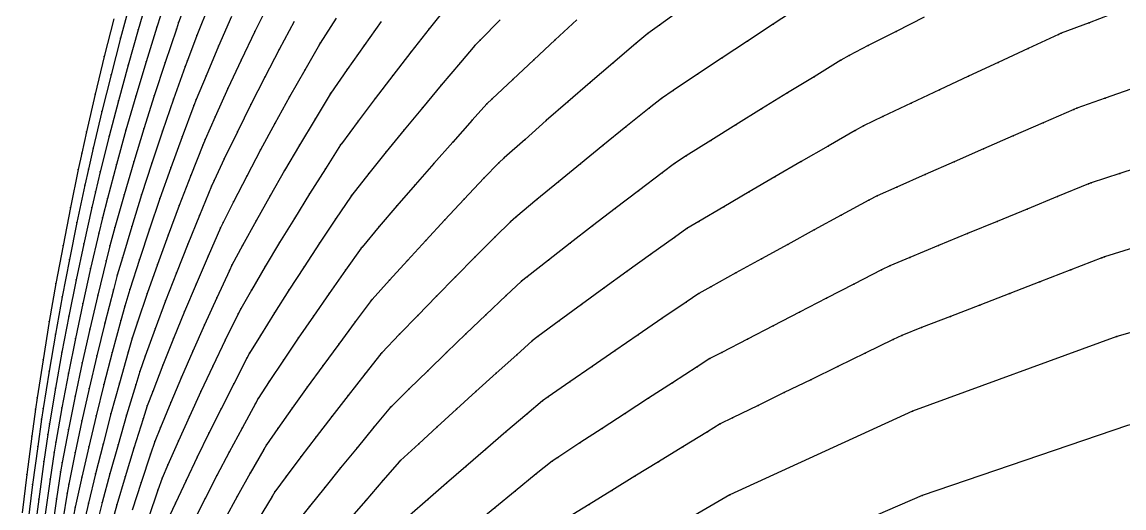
# Model space of a CAD drawing. Extents: x 0 to 4.67, y -4.5 to 1.66.
# Drawn here: x 0.011 to 0.5058, y 0.1931 to 0.4115 of the extents above; entities that cross this region are included whole.
import ezdxf

# ---------------------------------------------------------------- set-up
doc = ezdxf.new("R2010")
doc.units = 0
doc.layers.get('0').update_dxf_attribs({"linetype": 'CONTINUOUS'})

msp = doc.modelspace()

# ---------------------------------------------------------------- linework, layer by layer
at = {"color": 4}
for points in [[(0.05975, 0.42067), (0.05528, 0.40422), (0.051, 0.38774), (0.04689, 0.37125), (0.04296, 0.35473), (0.04084, 0.34537), (0.03921, 0.33812), (0.03564, 0.3214), (0.03225, 0.30468), (0.02905, 0.28795), (0.02602, 0.27122), (0.02318, 0.25449), (0.02051, 0.23776), (0.0198, 0.23291), (0.01803, 0.22071), (0.01574, 0.20356), (0.01362, 0.18645)], [(0.06786, 0.42396), (0.06315, 0.408), (0.05862, 0.39204), (0.05426, 0.37608), (0.05009, 0.36013), (0.04611, 0.34419), (0.04395, 0.33517), (0.0423, 0.32809), (0.03868, 0.31179), (0.03524, 0.29552), (0.03199, 0.27929), (0.02892, 0.26309), (0.02603, 0.24693), (0.02333, 0.23081), (0.0226, 0.22615), (0.02081, 0.21398), (0.01848, 0.19698), (0.01633, 0.18009)], [(0.07646, 0.42457), (0.07148, 0.40907), (0.06669, 0.39361), (0.06208, 0.37819), (0.05765, 0.36279), (0.05341, 0.34743), (0.04936, 0.33211), (0.04717, 0.32346), (0.04549, 0.31655), (0.0418, 0.30071), (0.03831, 0.28493), (0.03499, 0.26923), (0.03187, 0.25361), (0.02893, 0.23806), (0.02619, 0.22259), (0.02544, 0.21814), (0.02363, 0.20603), (0.02126, 0.18918)], [(0.08554, 0.42282), (0.0813, 0.4112), (0.08029, 0.4083), (0.07522, 0.39328), (0.07034, 0.37833), (0.06564, 0.36344), (0.06113, 0.34862), (0.05681, 0.33385), (0.05268, 0.31916), (0.05045, 0.31088), (0.04874, 0.30415), (0.04498, 0.28876), (0.04142, 0.27349), (0.03805, 0.25833), (0.03487, 0.24328), (0.03188, 0.22836), (0.02908, 0.21355), (0.02832, 0.2093), (0.02647, 0.19724), (0.02405, 0.18057)], [(0.0951, 0.41915), (0.08955, 0.40533), (0.08523, 0.39421), (0.08419, 0.39139), (0.07903, 0.37685), (0.07405, 0.36241), (0.06926, 0.34805), (0.06467, 0.33378), (0.06026, 0.31961), (0.05605, 0.30553), (0.05377, 0.29762), (0.05203, 0.29107), (0.04821, 0.27614), (0.04457, 0.26136), (0.04114, 0.24673), (0.03789, 0.23226), (0.03484, 0.21795), (0.03199, 0.2038), (0.03122, 0.19974), (0.02933, 0.18776)], [(0.12196, 0.42011), (0.11561, 0.40716), (0.10945, 0.3943), (0.10348, 0.38153), (0.09771, 0.36886), (0.09322, 0.35872), (0.09214, 0.35606), (0.08677, 0.34246), (0.08159, 0.32899), (0.07661, 0.31566), (0.07183, 0.30248), (0.06725, 0.28944), (0.06287, 0.27655), (0.06051, 0.26934), (0.05869, 0.26315), (0.05471, 0.24912), (0.05094, 0.2353), (0.04736, 0.22171), (0.04399, 0.20835), (0.04082, 0.19522), (0.03785, 0.18232)], [(0.20235, 0.41907), (0.19385, 0.4084), (0.18557, 0.39785), (0.17748, 0.38741), (0.1696, 0.37708), (0.16193, 0.36686), (0.15446, 0.35676), (0.15406, 0.35621), (0.1472, 0.34547), (0.14015, 0.33426), (0.13331, 0.32321), (0.12667, 0.31232), (0.12025, 0.30158), (0.11404, 0.29101), (0.10919, 0.28261), (0.10804, 0.28028), (0.10225, 0.26841), (0.09667, 0.25676), (0.09131, 0.24534), (0.08617, 0.23415), (0.08123, 0.22318), (0.07652, 0.21245), (0.07397, 0.2065), (0.07202, 0.201), (0.06773, 0.18865)], [(0.30797, 0.41783), (0.29719, 0.41009), (0.29205, 0.40636), (0.28663, 0.40179), (0.27626, 0.39297), (0.2661, 0.38425), (0.25615, 0.37564), (0.24641, 0.36713), (0.23687, 0.35872), (0.22754, 0.35042), (0.22512, 0.34824), (0.21843, 0.34121), (0.20953, 0.33178), (0.20084, 0.32249), (0.19236, 0.31333), (0.1841, 0.30432), (0.17605, 0.29545), (0.16822, 0.28673), (0.1678, 0.28626), (0.16061, 0.27665), (0.15322, 0.26667), (0.14604, 0.25689), (0.13909, 0.2473), (0.13235, 0.2379), (0.12584, 0.2287), (0.12076, 0.22143), (0.11955, 0.21932), (0.11348, 0.20864), (0.10764, 0.19823), (0.10202, 0.18808)], [(0.36, 0.41814), (0.34827, 0.41049), (0.33674, 0.40292), (0.32541, 0.39543), (0.31428, 0.38802), (0.30336, 0.38068), (0.29814, 0.37715), (0.29264, 0.37277), (0.28214, 0.36433), (0.27184, 0.356), (0.26175, 0.34777), (0.25187, 0.33966), (0.2422, 0.33166), (0.23275, 0.32376), (0.23029, 0.3217), (0.2235, 0.31494), (0.21448, 0.30589), (0.20567, 0.29698), (0.19707, 0.28823), (0.1887, 0.27962), (0.18054, 0.27116), (0.1726, 0.26285), (0.17218, 0.2624), (0.16489, 0.25315), (0.15739, 0.24355), (0.15012, 0.23416), (0.14306, 0.22497), (0.13624, 0.21598), (0.12964, 0.2072), (0.12449, 0.20027), (0.12326, 0.19823), (0.11711, 0.18793)], [(0.50418, 0.41644), (0.49017, 0.41116), (0.47758, 0.40639), (0.47636, 0.40582), (0.46274, 0.39953), (0.44932, 0.3933), (0.43609, 0.38713), (0.42306, 0.38102), (0.41023, 0.37498), (0.3976, 0.36901), (0.38888, 0.36486), (0.38517, 0.36274), (0.37295, 0.3557), (0.36093, 0.34876), (0.34911, 0.3419), (0.33751, 0.33513), (0.32611, 0.32845), (0.31492, 0.32186), (0.30958, 0.3187), (0.30395, 0.31467), (0.29318, 0.30693), (0.28263, 0.29931), (0.27229, 0.29182), (0.26217, 0.28444), (0.25227, 0.27719), (0.24258, 0.27005), (0.24007, 0.26819), (0.23312, 0.26195), (0.22387, 0.25361), (0.21485, 0.24543), (0.20604, 0.23742), (0.19746, 0.22956), (0.18911, 0.22186), (0.18097, 0.21433), (0.18054, 0.21393), (0.17307, 0.20534), (0.16539, 0.19647), (0.15794, 0.18782)], [(0.05215, 0.41282), (0.04792, 0.39597), (0.04386, 0.37906), (0.03998, 0.36212), (0.03788, 0.3525), (0.03628, 0.34513), (0.03275, 0.32811), (0.0294, 0.31105), (0.02624, 0.29396), (0.02325, 0.27684), (0.02044, 0.25968), (0.01781, 0.2425), (0.0171, 0.23751), (0.01536, 0.22529), (0.01309, 0.20805), (0.011, 0.1908)], [(0.05215, 0.41282), (0.04792, 0.39597), (0.04386, 0.37906), (0.03998, 0.36212), (0.03788, 0.3525), (0.03628, 0.34513), (0.03275, 0.32811), (0.0294, 0.31105), (0.02624, 0.29396), (0.02325, 0.27684), (0.02044, 0.25968), (0.01781, 0.2425), (0.0171, 0.23751), (0.01536, 0.22529), (0.01309, 0.20805), (0.011, 0.1908)], [(0.05215, 0.41282), (0.04792, 0.39597), (0.04386, 0.37906), (0.03998, 0.36212), (0.03788, 0.3525), (0.03628, 0.34513), (0.03275, 0.32811), (0.0294, 0.31105), (0.02624, 0.29396), (0.02325, 0.27684), (0.02044, 0.25968), (0.01781, 0.2425), (0.0171, 0.23751), (0.01536, 0.22529), (0.01309, 0.20805), (0.011, 0.1908)], [(0.05215, 0.41282), (0.04792, 0.39597), (0.04386, 0.37906), (0.03998, 0.36212), (0.03788, 0.3525), (0.03628, 0.34513), (0.03275, 0.32811), (0.0294, 0.31105), (0.02624, 0.29396), (0.02325, 0.27684), (0.02044, 0.25968), (0.01781, 0.2425), (0.0171, 0.23751), (0.01536, 0.22529), (0.01309, 0.20805), (0.011, 0.1908)], [(0.05215, 0.41282), (0.04792, 0.39597), (0.04386, 0.37906), (0.03998, 0.36212), (0.03788, 0.3525), (0.03628, 0.34513), (0.03275, 0.32811), (0.0294, 0.31105), (0.02624, 0.29396), (0.02325, 0.27684), (0.02044, 0.25968), (0.01781, 0.2425), (0.0171, 0.23751), (0.01536, 0.22529), (0.01309, 0.20805), (0.011, 0.1908)], [(0.10512, 0.41386), (0.09928, 0.40055), (0.09362, 0.38731), (0.08921, 0.37669), (0.08815, 0.37395), (0.08288, 0.35988), (0.07781, 0.34593), (0.07293, 0.33209), (0.06824, 0.31838), (0.06375, 0.30478), (0.05945, 0.29131), (0.05713, 0.28375), (0.05535, 0.27738), (0.05145, 0.2629), (0.04775, 0.24861), (0.04424, 0.23451), (0.04094, 0.2206), (0.03783, 0.20689), (0.03492, 0.19337), (0.03413, 0.18951)], [(0.13322, 0.41168), (0.12654, 0.39912), (0.12006, 0.38666), (0.11378, 0.37432), (0.1077, 0.36209), (0.10182, 0.34997), (0.09723, 0.34029), (0.09614, 0.33772), (0.09066, 0.32456), (0.08538, 0.31156), (0.08031, 0.29874), (0.07543, 0.28608), (0.07076, 0.27358), (0.0663, 0.26126), (0.06389, 0.25438), (0.06204, 0.24837), (0.05798, 0.23477), (0.05413, 0.22143), (0.05049, 0.20834), (0.04705, 0.19551), (0.04381, 0.18294)], [(0.15212, 0.41314), (0.14492, 0.40202), (0.14453, 0.40141), (0.13792, 0.38986), (0.13111, 0.37776), (0.12451, 0.36579), (0.11811, 0.35395), (0.11191, 0.34224), (0.10592, 0.33066), (0.10125, 0.32142), (0.10013, 0.31893), (0.09454, 0.30621), (0.08917, 0.29368), (0.08399, 0.28134), (0.07903, 0.26918), (0.07427, 0.25722), (0.06972, 0.24545), (0.06726, 0.23889), (0.06538, 0.23306), (0.06124, 0.21988), (0.05732, 0.207), (0.0536, 0.1944), (0.0501, 0.18209)], [(0.17234, 0.41165), (0.16459, 0.40084), (0.15705, 0.39014), (0.14971, 0.37953), (0.14932, 0.37896), (0.14258, 0.36782), (0.13565, 0.35617), (0.12893, 0.34467), (0.12241, 0.33331), (0.1161, 0.32209), (0.10999, 0.31103), (0.10524, 0.30222), (0.1041, 0.29981), (0.09841, 0.28752), (0.09293, 0.27543), (0.08767, 0.26356), (0.08261, 0.25189), (0.07776, 0.24044), (0.07313, 0.2292), (0.07062, 0.22295), (0.06871, 0.21728), (0.0645, 0.20453), (0.0605, 0.19209)], [(0.22571, 0.41249), (0.21667, 0.40331), (0.21432, 0.40089), (0.20783, 0.39328), (0.1992, 0.38305), (0.19077, 0.37293), (0.18255, 0.36293), (0.17453, 0.35306), (0.16673, 0.34331), (0.15914, 0.33369), (0.15873, 0.33317), (0.15175, 0.32282), (0.14458, 0.31203), (0.13762, 0.30142), (0.13088, 0.29098), (0.12435, 0.28071), (0.11803, 0.27061), (0.11311, 0.2626), (0.11193, 0.26035), (0.10605, 0.24888), (0.10038, 0.23766), (0.09493, 0.22668), (0.08969, 0.21595), (0.08468, 0.20545), (0.07988, 0.1952), (0.07729, 0.18954)], [(0.26017, 0.41245), (0.25037, 0.40343), (0.24076, 0.3945), (0.23137, 0.38567), (0.22218, 0.37694), (0.21979, 0.37465), (0.2132, 0.36733), (0.20443, 0.3575), (0.19586, 0.3478), (0.18751, 0.33824), (0.17937, 0.32881), (0.17144, 0.31951), (0.16373, 0.31034), (0.16332, 0.30985), (0.15623, 0.29987), (0.14894, 0.2895), (0.14188, 0.27931), (0.13502, 0.2693), (0.12839, 0.25948), (0.12197, 0.24984), (0.11697, 0.24221), (0.11577, 0.24002), (0.10979, 0.22896), (0.10403, 0.21815), (0.0985, 0.20759), (0.09318, 0.1973), (0.08808, 0.18726)], [(0.41618, 0.41358), (0.4035, 0.40719), (0.39101, 0.40087), (0.38239, 0.39647), (0.37872, 0.39425), (0.36664, 0.38688), (0.35476, 0.37959), (0.34308, 0.37238), (0.3316, 0.36526), (0.32034, 0.35823), (0.30928, 0.35128), (0.30399, 0.34793), (0.29843, 0.34373), (0.28778, 0.33565), (0.27735, 0.32768), (0.26714, 0.31983), (0.25713, 0.3121), (0.24734, 0.30448), (0.23777, 0.29697), (0.23528, 0.29501), (0.22841, 0.28852), (0.21926, 0.27983), (0.21034, 0.2713), (0.20164, 0.26292), (0.19316, 0.2547), (0.1849, 0.24663), (0.17686, 0.23872), (0.17643, 0.23829), (0.16904, 0.22938), (0.16145, 0.22015), (0.15408, 0.21114), (0.14694, 0.20233), (0.14003, 0.19373), (0.13334, 0.18535)], [(0.51148, 0.38214), (0.49733, 0.37717), (0.48462, 0.3727), (0.48338, 0.37216), (0.46962, 0.36617), (0.45606, 0.36026), (0.44269, 0.35441), (0.42953, 0.34863), (0.41657, 0.34291), (0.40381, 0.33727), (0.39499, 0.33336), (0.39125, 0.33133), (0.3789, 0.32462), (0.36675, 0.318), (0.35482, 0.31147), (0.34309, 0.30503), (0.33158, 0.29869), (0.32027, 0.29244), (0.31487, 0.28944), (0.30918, 0.28558), (0.29831, 0.27817), (0.28765, 0.27089), (0.2772, 0.26373), (0.26698, 0.25669), (0.25697, 0.24978), (0.24719, 0.243), (0.24465, 0.24123), (0.23762, 0.23523), (0.22828, 0.22723), (0.21916, 0.21939), (0.21027, 0.21172), (0.2016, 0.20421), (0.19316, 0.19687), (0.18494, 0.18969)], [(1.67993, 0.35076), (1.52522, 0.36058), (1.37492, 0.36623), (1.22975, 0.36748), (1.09036, 0.36399), (0.95741, 0.35556), (0.8316, 0.34188), (0.71347, 0.32292), (0.60365, 0.29885), (0.5026, 0.27007), (0.41087, 0.23663), (0.32885, 0.19889), (0.25698, 0.15708), (0.19541, 0.11178), (0.14489, 0.06384), (0.10522, 0.01372), (0.07678, -0.03766), (0.05965, -0.10535), (0.05338, -0.15516), (0.0591, -0.21394)], [(0.51826, 0.34809), (0.50398, 0.34343), (0.49115, 0.33923), (0.4899, 0.33872), (0.47602, 0.33303), (0.46233, 0.32741), (0.44884, 0.32186), (0.43556, 0.31638), (0.42248, 0.31098), (0.4096, 0.30564), (0.40071, 0.30195), (0.39693, 0.30001), (0.38447, 0.2936), (0.37222, 0.28729), (0.36017, 0.28107), (0.34834, 0.27495), (0.33672, 0.26893), (0.32531, 0.263), (0.31986, 0.26016), (0.31412, 0.25646), (0.30315, 0.24936), (0.29239, 0.24239), (0.28185, 0.23555), (0.27154, 0.22884), (0.26144, 0.22226), (0.25156, 0.2158), (0.249, 0.21412), (0.24191, 0.20836), (0.23248, 0.20067), (0.22328, 0.19316), (0.21431, 0.18581)], [(1.69092, 0.30621), (1.53541, 0.31547), (1.38433, 0.32079), (1.23841, 0.32197), (1.09829, 0.31868), (0.96465, 0.31073), (0.83819, 0.29783), (0.71944, 0.27996), (0.60905, 0.25727), (0.50748, 0.23013), (0.41527, 0.19861), (0.33283, 0.16301), (0.26058, 0.12359), (0.19869, 0.08088), (0.1479, 0.03569), (0.10803, -0.01157), (0.07944, -0.06001), (0.06222, -0.12384), (0.05592, -0.1708)], [(0.51008, 0.30991), (0.49715, 0.30597), (0.49589, 0.30548), (0.4819, 0.30007), (0.46811, 0.29473), (0.45452, 0.28946), (0.44113, 0.28427), (0.42795, 0.27915), (0.41497, 0.27411), (0.40601, 0.27063), (0.4022, 0.26877), (0.38964, 0.26265), (0.37729, 0.25663), (0.36515, 0.25071), (0.35323, 0.24488), (0.34152, 0.23916), (0.33002, 0.23353), (0.32453, 0.23084), (0.31874, 0.22729), (0.30768, 0.22049), (0.29684, 0.21382), (0.28622, 0.20728), (0.27582, 0.20088), (0.26565, 0.1946), (0.2557, 0.18846)]]:
    msp.add_lwpolyline(points, dxfattribs=at)
at = {"color": 2}
for p in [(0.0813, 0.4112, 0.24141), (0.49017, 0.41116, 2.30361), (0.06315, 0.408, 0.11117), (0.07148, 0.40907, 0.17006), (0.08029, 0.4083, 0.24141), (0.11561, 0.40716, 0.53028), (0.19385, 0.4084, 1.08999), (0.29205, 0.40636, 1.6407), (0.29719, 0.41009, 1.6407), (0.34827, 0.41049, 1.8492), (0.4035, 0.40719, 2.07017), (0.47636, 0.40582, 2.30361), (0.47758, 0.40639, 2.30361), (0.05528, 0.40422, 0.06475), (0.08955, 0.40533, 0.32523), (0.14453, 0.40141, 0.7852), (0.14492, 0.40202, 0.7852), (0.16459, 0.40084, 0.93136), (0.21432, 0.40089, 1.26109), (0.21667, 0.40331, 1.26109), (0.25037, 0.40343, 1.44466), (0.28663, 0.40179, 1.6407), (0.33674, 0.40292, 1.8492), (0.39101, 0.40087, 2.07017), (0.04792, 0.39597), (0.04792, 0.39597, 0.00179), (0.04792, 0.39597, 0.00716), (0.04792, 0.39597, 0.0161), (0.04792, 0.39597, 0.02863), (0.09928, 0.40055, 0.42152), (0.12654, 0.39912, 0.65151), (0.18557, 0.39785, 1.08999), (0.38239, 0.39647, 2.07017), (0.46274, 0.39953, 2.30361), (0.05862, 0.39204, 0.11117), (0.06669, 0.39361, 0.17006), (0.07522, 0.39328, 0.24141), (0.08419, 0.39139, 0.32523), (0.08523, 0.39421, 0.32523), (0.10945, 0.3943, 0.53028), (0.20783, 0.39328, 1.26109), (0.24076, 0.3945, 1.44466), (0.27626, 0.39297, 1.6407), (0.32541, 0.39543, 1.8492), (0.37872, 0.39425, 2.07017), (0.44932, 0.3933, 2.30361), (0.051, 0.38774, 0.06475), (0.09362, 0.38731, 0.42152), (0.12006, 0.38666, 0.65151), (0.13792, 0.38986, 0.7852), (0.15705, 0.39014, 0.93136), (0.17748, 0.38741, 1.08999), (0.31428, 0.38802, 1.8492), (0.36664, 0.38688, 2.07017), (0.43609, 0.38713, 2.30361), (0.10348, 0.38153, 0.53028), (0.1992, 0.38305, 1.26109), (0.23137, 0.38567, 1.44466), (0.2661, 0.38425, 1.6407), (0.42306, 0.38102, 2.30361), (0.04386, 0.37906), (0.04386, 0.37906, 0.00179), (0.04386, 0.37906, 0.00716), (0.04386, 0.37906, 0.0161), (0.04386, 0.37906, 0.02863), (0.05426, 0.37608, 0.11117), (0.06208, 0.37819, 0.17006), (0.07034, 0.37833, 0.24141), (0.07903, 0.37685, 0.32523), (0.08921, 0.37669, 0.42152), (0.13111, 0.37776, 0.7852), (0.14932, 0.37896, 0.93136), (0.14971, 0.37953, 0.93136), (0.1696, 0.37708, 1.08999), (0.22218, 0.37694, 1.44466), (0.29814, 0.37715, 1.8492), (0.30336, 0.38068, 1.8492), (0.35476, 0.37959, 2.07017), (0.49733, 0.37717, 2.54952), (0.04689, 0.37125, 0.06475), (0.08815, 0.37395, 0.42152), (0.11378, 0.37432, 0.65151), (0.19077, 0.37293, 1.26109), (0.21979, 0.37465, 1.44466), (0.25615, 0.37564, 1.6407), (0.29264, 0.37277, 1.8492), (0.34308, 0.37238, 2.07017), (0.41023, 0.37498, 2.30361), (0.48338, 0.37216, 2.54952), (0.48462, 0.3727, 2.54952), (0.09771, 0.36886, 0.53028), (0.14258, 0.36782, 0.93136), (0.16193, 0.36686, 1.08999), (0.2132, 0.36733, 1.44466), (0.24641, 0.36713, 1.6407), (0.3976, 0.36901, 2.30361), (0.46962, 0.36617, 2.54952), (0.03998, 0.36212), (0.03998, 0.36212, 0.00179), (0.03998, 0.36212, 0.00716), (0.03998, 0.36212, 0.0161), (0.03998, 0.36212, 0.02863), (0.05765, 0.36279, 0.17006), (0.06564, 0.36344, 0.24141), (0.07405, 0.36241, 0.32523), (0.1077, 0.36209, 0.65151), (0.12451, 0.36579, 0.7852), (0.18255, 0.36293, 1.26109), (0.28214, 0.36433, 1.8492), (0.3316, 0.36526, 2.07017), (0.38517, 0.36274, 2.30361), (0.38888, 0.36486, 2.30361), (0.05009, 0.36013, 0.11117), (0.08288, 0.35988, 0.42152), (0.09322, 0.35872, 0.53028), (0.15446, 0.35676, 1.08999), (0.20443, 0.3575, 1.44466), (0.23687, 0.35872, 1.6407), (0.32034, 0.35823, 2.07017), (0.45606, 0.36026, 2.54952), (0.03788, 0.3525), (0.03788, 0.3525, 0.00179), (0.03788, 0.3525, 0.00716), (0.03788, 0.3525, 0.0161), (0.03788, 0.3525, 0.02863), (0.04296, 0.35473, 0.06475), (0.09214, 0.35606, 0.53028), (0.11811, 0.35395, 0.7852), (0.13565, 0.35617, 0.93136), (0.15406, 0.35621, 1.08999), (0.17453, 0.35306, 1.26109), (0.27184, 0.356, 1.8492), (0.37295, 0.3557, 2.30361), (0.44269, 0.35441, 2.54952), (0.05341, 0.34743, 0.17006), (0.06113, 0.34862, 0.24141), (0.06926, 0.34805, 0.32523), (0.10182, 0.34997, 0.65151), (0.19586, 0.3478, 1.44466), (0.22512, 0.34824, 1.6407), (0.22754, 0.35042, 1.6407), (0.26175, 0.34777, 1.8492), (0.30399, 0.34793, 2.07017), (0.30928, 0.35128, 2.07017), (0.36093, 0.34876, 2.30361), (0.42953, 0.34863, 2.54952), (0.03628, 0.34513), (0.03628, 0.34513, 0.00179), (0.03628, 0.34513, 0.00716), (0.03628, 0.34513, 0.0161), (0.03628, 0.34513, 0.02863), (0.04084, 0.34537, 0.06475), (0.04611, 0.34419, 0.11117), (0.07781, 0.34593, 0.42152), (0.08677, 0.34246, 0.53028), (0.11191, 0.34224, 0.7852), (0.12893, 0.34467, 0.93136), (0.1472, 0.34547, 1.08999), (0.16673, 0.34331, 1.26109), (0.29843, 0.34373, 2.07017), (0.34911, 0.3419, 2.30361), (0.41657, 0.34291, 2.54952), (0.50398, 0.34343, 2.8079), (0.03921, 0.33812, 0.06475), (0.09614, 0.33772, 0.65151), (0.09723, 0.34029, 0.65151), (0.18751, 0.33824, 1.44466), (0.21843, 0.34121, 1.6407), (0.25187, 0.33966, 1.8492), (0.40381, 0.33727, 2.54952), (0.4899, 0.33872, 2.8079), (0.49115, 0.33923, 2.8079), (0.04395, 0.33517, 0.11117), (0.04936, 0.33211, 0.17006), (0.05681, 0.33385, 0.24141), (0.06467, 0.33378, 0.32523), (0.07293, 0.33209, 0.42152), (0.12241, 0.33331, 0.93136), (0.14015, 0.33426, 1.08999), (0.15873, 0.33317, 1.26109), (0.15914, 0.33369, 1.26109), (0.20953, 0.33178, 1.6407), (0.2422, 0.33166, 1.8492), (0.28778, 0.33565, 2.07017), (0.33751, 0.33513, 2.30361), (0.39499, 0.33336, 2.54952), (0.47602, 0.33303, 2.8079), (0.03275, 0.32811), (0.03275, 0.32811, 0.00179), (0.03275, 0.32811, 0.00716), (0.03275, 0.32811, 0.0161), (0.03275, 0.32811, 0.02863), (0.0423, 0.32809, 0.11117), (0.08159, 0.32899, 0.53028), (0.10592, 0.33066, 0.7852), (0.17937, 0.32881, 1.44466), (0.27735, 0.32768, 2.07017), (0.32611, 0.32845, 2.30361), (0.39125, 0.33133, 2.54952), (0.46233, 0.32741, 2.8079), (0.04717, 0.32346, 0.17006), (0.09066, 0.32456, 0.65151), (0.1161, 0.32209, 0.93136), (0.13331, 0.32321, 1.08999), (0.15175, 0.32282, 1.26109), (0.20084, 0.32249, 1.6407), (0.23029, 0.3217, 1.8492), (0.23275, 0.32376, 1.8492), (0.31492, 0.32186, 2.30361), (0.3789, 0.32462, 2.54952), (0.44884, 0.32186, 2.8079), (0.03564, 0.3214, 0.06475), (0.05268, 0.31916, 0.24141), (0.06026, 0.31961, 0.32523), (0.06824, 0.31838, 0.42152), (0.10013, 0.31893, 0.7852), (0.10125, 0.32142, 0.7852), (0.17144, 0.31951, 1.44466), (0.26714, 0.31983, 2.07017), (0.30958, 0.3187, 2.30361), (0.36675, 0.318, 2.54952), (0.03868, 0.31179, 0.11117), (0.04549, 0.31655, 0.17006), (0.07661, 0.31566, 0.53028), (0.12667, 0.31232, 1.08999), (0.14458, 0.31203, 1.26109), (0.19236, 0.31333, 1.6407), (0.2235, 0.31494, 1.8492), (0.25713, 0.3121, 2.07017), (0.30395, 0.31467, 2.30361), (0.43556, 0.31638, 2.8079), (0.0294, 0.31105), (0.0294, 0.31105, 0.00179), (0.0294, 0.31105, 0.00716), (0.0294, 0.31105, 0.0161), (0.0294, 0.31105, 0.02863), (0.05045, 0.31088, 0.24141), (0.08538, 0.31156, 0.65151), (0.10999, 0.31103, 0.93136), (0.16332, 0.30985, 1.44466), (0.16373, 0.31034, 1.44466), (0.29318, 0.30693, 2.30361), (0.35482, 0.31147, 2.54952), (0.42248, 0.31098, 2.8079), (0.03225, 0.30468, 0.06475), (0.04874, 0.30415, 0.24141), (0.05605, 0.30553, 0.32523), (0.06375, 0.30478, 0.42152), (0.07183, 0.30248, 0.53028), (0.09454, 0.30621, 0.7852), (0.10524, 0.30222, 0.93136), (0.1841, 0.30432, 1.6407), (0.21448, 0.30589, 1.8492), (0.24734, 0.30448, 2.07017), (0.34309, 0.30503, 2.54952), (0.40071, 0.30195, 2.8079), (0.4096, 0.30564, 2.8079), (0.49589, 0.30548, 3.07874), (0.49715, 0.30597, 3.07874), (0.0418, 0.30071, 0.17006), (0.05377, 0.29762, 0.32523), (0.08031, 0.29874, 0.65151), (0.1041, 0.29981, 0.93136), (0.12025, 0.30158, 1.08999), (0.13762, 0.30142, 1.26109), (0.15623, 0.29987, 1.44466), (0.20567, 0.29698, 1.8492), (0.23777, 0.29697, 2.07017), (0.28263, 0.29931, 2.30361), (0.33158, 0.29869, 2.54952), (0.39693, 0.30001, 2.8079), (0.4819, 0.30007, 3.07874), (0.02624, 0.29396), (0.02624, 0.29396, 0.00179), (0.02624, 0.29396, 0.00716), (0.02624, 0.29396, 0.0161), (0.02624, 0.29396, 0.02863), (0.03524, 0.29552, 0.11117), (0.08917, 0.29368, 0.7852), (0.17605, 0.29545, 1.6407), (0.23528, 0.29501, 2.07017), (0.32027, 0.29244, 2.54952), (0.38447, 0.2936, 2.8079), (0.46811, 0.29473, 3.07874), (0.02905, 0.28795, 0.06475), (0.04498, 0.28876, 0.24141), (0.05203, 0.29107, 0.32523), (0.05945, 0.29131, 0.42152), (0.06725, 0.28944, 0.53028), (0.09841, 0.28752, 0.93136), (0.11404, 0.29101, 1.08999), (0.13088, 0.29098, 1.26109), (0.14894, 0.2895, 1.44466), (0.19707, 0.28823, 1.8492), (0.22841, 0.28852, 2.07017), (0.27229, 0.29182, 2.30361), (0.31487, 0.28944, 2.54952), (0.37222, 0.28729, 2.8079), (0.45452, 0.28946, 3.07874), (0.03831, 0.28493, 0.17006), (0.05713, 0.28375, 0.42152), (0.07543, 0.28608, 0.65151), (0.10919, 0.28261, 1.08999), (0.1678, 0.28626, 1.6407), (0.16822, 0.28673, 1.6407), (0.26217, 0.28444, 2.30361), (0.30918, 0.28558, 2.54952), (0.44113, 0.28427, 3.07874), (0.03199, 0.27929, 0.11117), (0.05535, 0.27738, 0.42152), (0.08399, 0.28134, 0.7852), (0.10804, 0.28028, 1.08999), (0.12435, 0.28071, 1.26109), (0.14188, 0.27931, 1.44466), (0.1887, 0.27962, 1.8492), (0.21926, 0.27983, 2.07017), (0.25227, 0.27719, 2.30361), (0.29831, 0.27817, 2.54952), (0.36017, 0.28107, 2.8079), (0.42795, 0.27915, 3.07874), (0.02325, 0.27684), (0.02325, 0.27684, 0.00179), (0.02325, 0.27684, 0.00716), (0.02325, 0.27684, 0.0161), (0.02325, 0.27684, 0.02863), (0.04142, 0.27349, 0.24141), (0.04821, 0.27614, 0.32523), (0.06287, 0.27655, 0.53028), (0.07076, 0.27358, 0.65151), (0.09293, 0.27543, 0.93136), (0.16061, 0.27665, 1.6407), (0.34834, 0.27495, 2.8079), (0.41497, 0.27411, 3.07874), (0.02602, 0.27122, 0.06475), (0.03499, 0.26923, 0.17006), (0.06051, 0.26934, 0.53028), (0.07903, 0.26918, 0.7852), (0.10225, 0.26841, 1.08999), (0.11803, 0.27061, 1.26109), (0.13502, 0.2693, 1.44466), (0.18054, 0.27116, 1.8492), (0.21034, 0.2713, 2.07017), (0.24007, 0.26819, 2.30361), (0.24258, 0.27005, 2.30361), (0.28765, 0.27089, 2.54952), (0.33672, 0.26893, 2.8079), (0.4022, 0.26877, 3.07874), (0.40601, 0.27063, 3.07874), (0.5026, 0.27007, 3.36206), (0.02892, 0.26309, 0.11117), (0.05145, 0.2629, 0.42152), (0.05869, 0.26315, 0.53028), (0.08767, 0.26356, 0.93136), (0.11311, 0.2626, 1.26109), (0.15322, 0.26667, 1.6407), (0.17218, 0.2624, 1.8492), (0.1726, 0.26285, 1.8492), (0.20164, 0.26292, 2.07017), (0.2772, 0.26373, 2.54952), (0.32531, 0.263, 2.8079), (0.38964, 0.26265, 3.07874), (0.02044, 0.25968), (0.02044, 0.25968, 0.00179), (0.02044, 0.25968, 0.00716), (0.02044, 0.25968, 0.0161), (0.02044, 0.25968, 0.02863), (0.03805, 0.25833, 0.24141), (0.04457, 0.26136, 0.32523), (0.0663, 0.26126, 0.65151), (0.11193, 0.26035, 1.26109), (0.12839, 0.25948, 1.44466), (0.23312, 0.26195, 2.30361), (0.31986, 0.26016, 2.8079), (0.02318, 0.25449, 0.06475), (0.03187, 0.25361, 0.17006), (0.06389, 0.25438, 0.65151), (0.07427, 0.25722, 0.7852), (0.09667, 0.25676, 1.08999), (0.14604, 0.25689, 1.6407), (0.16489, 0.25315, 1.8492), (0.19316, 0.2547, 2.07017), (0.22387, 0.25361, 2.30361), (0.26698, 0.25669, 2.54952), (0.31412, 0.25646, 2.8079), (0.37729, 0.25663, 3.07874), (0.04775, 0.24861, 0.42152), (0.05471, 0.24912, 0.53028), (0.06204, 0.24837, 0.65151), (0.08261, 0.25189, 0.93136), (0.10605, 0.24888, 1.26109), (0.12197, 0.24984, 1.44466), (0.25697, 0.24978, 2.54952), (0.30315, 0.24936, 2.8079), (0.36515, 0.25071, 3.07874), (0.01781, 0.2425), (0.01781, 0.2425, 0.00179), (0.01781, 0.2425, 0.00716), (0.01781, 0.2425, 0.0161), (0.01781, 0.2425, 0.02863), (0.02603, 0.24693, 0.11117), (0.03487, 0.24328, 0.24141), (0.04114, 0.24673, 0.32523), (0.06972, 0.24545, 0.7852), (0.09131, 0.24534, 1.08999), (0.13909, 0.2473, 1.6407), (0.15739, 0.24355, 1.8492), (0.1849, 0.24663, 2.07017), (0.21485, 0.24543, 2.30361), (0.24719, 0.243, 2.54952), (0.35323, 0.24488, 3.07874), (0.02051, 0.23776, 0.06475), (0.02893, 0.23806, 0.17006), (0.06726, 0.23889, 0.7852), (0.07776, 0.24044, 0.93136), (0.10038, 0.23766, 1.26109), (0.11577, 0.24002, 1.44466), (0.11697, 0.24221, 1.44466), (0.13235, 0.2379, 1.6407), (0.17643, 0.23829, 2.07017), (0.17686, 0.23872, 2.07017), (0.24465, 0.24123, 2.54952), (0.29239, 0.24239, 2.8079), (0.34152, 0.23916, 3.07874), (0.0171, 0.23751), (0.0171, 0.23751, 0.00179), (0.0171, 0.23751, 0.00716), (0.0171, 0.23751, 0.0161), (0.0171, 0.23751, 0.02863), (0.0198, 0.23291, 0.06475), (0.04424, 0.23451, 0.42152), (0.05094, 0.2353, 0.53028), (0.05798, 0.23477, 0.65151), (0.06538, 0.23306, 0.7852), (0.08617, 0.23415, 1.08999), (0.15012, 0.23416, 1.8492), (0.20604, 0.23742, 2.30361), (0.23762, 0.23523, 2.54952), (0.28185, 0.23555, 2.8079), (0.33002, 0.23353, 3.07874), (0.41087, 0.23663, 3.36206), (0.02333, 0.23081, 0.11117), (0.03188, 0.22836, 0.24141), (0.03789, 0.23226, 0.32523), (0.07313, 0.2292, 0.93136), (0.10979, 0.22896, 1.44466), (0.12584, 0.2287, 1.6407), (0.16904, 0.22938, 2.07017), (0.19746, 0.22956, 2.30361), (0.27154, 0.22884, 2.8079), (0.32453, 0.23084, 3.07874), (0.01536, 0.22529), (0.01536, 0.22529, 0.00179), (0.01536, 0.22529, 0.00716), (0.01536, 0.22529, 0.0161), (0.01536, 0.22529, 0.02863), (0.0226, 0.22615, 0.11117), (0.07062, 0.22295, 0.93136), (0.08123, 0.22318, 1.08999), (0.09493, 0.22668, 1.26109), (0.14306, 0.22497, 1.8492), (0.22828, 0.22723, 2.54952), (0.31874, 0.22729, 3.07874), (0.01803, 0.22071, 0.06475), (0.02544, 0.21814, 0.17006), (0.02619, 0.22259, 0.17006), (0.03484, 0.21795, 0.32523), (0.04094, 0.2206, 0.42152), (0.04736, 0.22171, 0.53028), (0.05413, 0.22143, 0.65151), (0.06124, 0.21988, 0.7852), (0.10403, 0.21815, 1.44466), (0.11955, 0.21932, 1.6407), (0.12076, 0.22143, 1.6407), (0.16145, 0.22015, 2.07017), (0.18911, 0.22186, 2.30361), (0.21916, 0.21939, 2.54952), (0.26144, 0.22226, 2.8079), (0.30768, 0.22049, 3.07874), (0.02081, 0.21398, 0.11117), (0.02908, 0.21355, 0.24141), (0.06871, 0.21728, 0.93136), (0.08969, 0.21595, 1.26109), (0.13624, 0.21598, 1.8492), (0.18054, 0.21393, 2.30361), (0.18097, 0.21433, 2.30361), (0.249, 0.21412, 2.8079), (0.25156, 0.2158, 2.8079), (0.29684, 0.21382, 3.07874), (0.01309, 0.20805), (0.01309, 0.20805, 0.00179), (0.01309, 0.20805, 0.00716), (0.01309, 0.20805, 0.0161), (0.01309, 0.20805, 0.02863), (0.02832, 0.2093, 0.24141), (0.04399, 0.20835, 0.53028), (0.05049, 0.20834, 0.65151), (0.07652, 0.21245, 1.08999), (0.11348, 0.20864, 1.6407), (0.15408, 0.21114, 2.07017), (0.21027, 0.21172, 2.54952), (0.24191, 0.20836, 2.8079), (0.01574, 0.20356, 0.06475), (0.02363, 0.20603, 0.17006), (0.03199, 0.2038, 0.32523), (0.03783, 0.20689, 0.42152), (0.05732, 0.207, 0.7852), (0.0645, 0.20453, 0.93136), (0.07397, 0.2065, 1.08999), (0.08468, 0.20545, 1.26109), (0.0985, 0.20759, 1.44466), (0.12964, 0.2072, 1.8492), (0.17307, 0.20534, 2.30361), (0.2016, 0.20421, 2.54952), (0.28622, 0.20728, 3.07874), (0.03122, 0.19974, 0.32523), (0.07202, 0.201, 1.08999), (0.10764, 0.19823, 1.6407), (0.12326, 0.19823, 1.8492), (0.12449, 0.20027, 1.8492), (0.14694, 0.20233, 2.07017), (0.23248, 0.20067, 2.8079), (0.27582, 0.20088, 3.07874), (0.32885, 0.19889, 3.36206), (0.41527, 0.19861, 3.65784), (0.01848, 0.19698, 0.11117), (0.02647, 0.19724, 0.24141), (0.03492, 0.19337, 0.42152), (0.04082, 0.19522, 0.53028), (0.04705, 0.19551, 0.65151), (0.0536, 0.1944, 0.7852), (0.07988, 0.1952, 1.26109), (0.09318, 0.1973, 1.44466), (0.14003, 0.19373, 2.07017), (0.16539, 0.19647, 2.30361), (0.19316, 0.19687, 2.54952), (0.22328, 0.19316, 2.8079), (0.26565, 0.1946, 3.07874)]:
    msp.add_point(p, dxfattribs=at)

doc.saveas('drawing.dxf')
